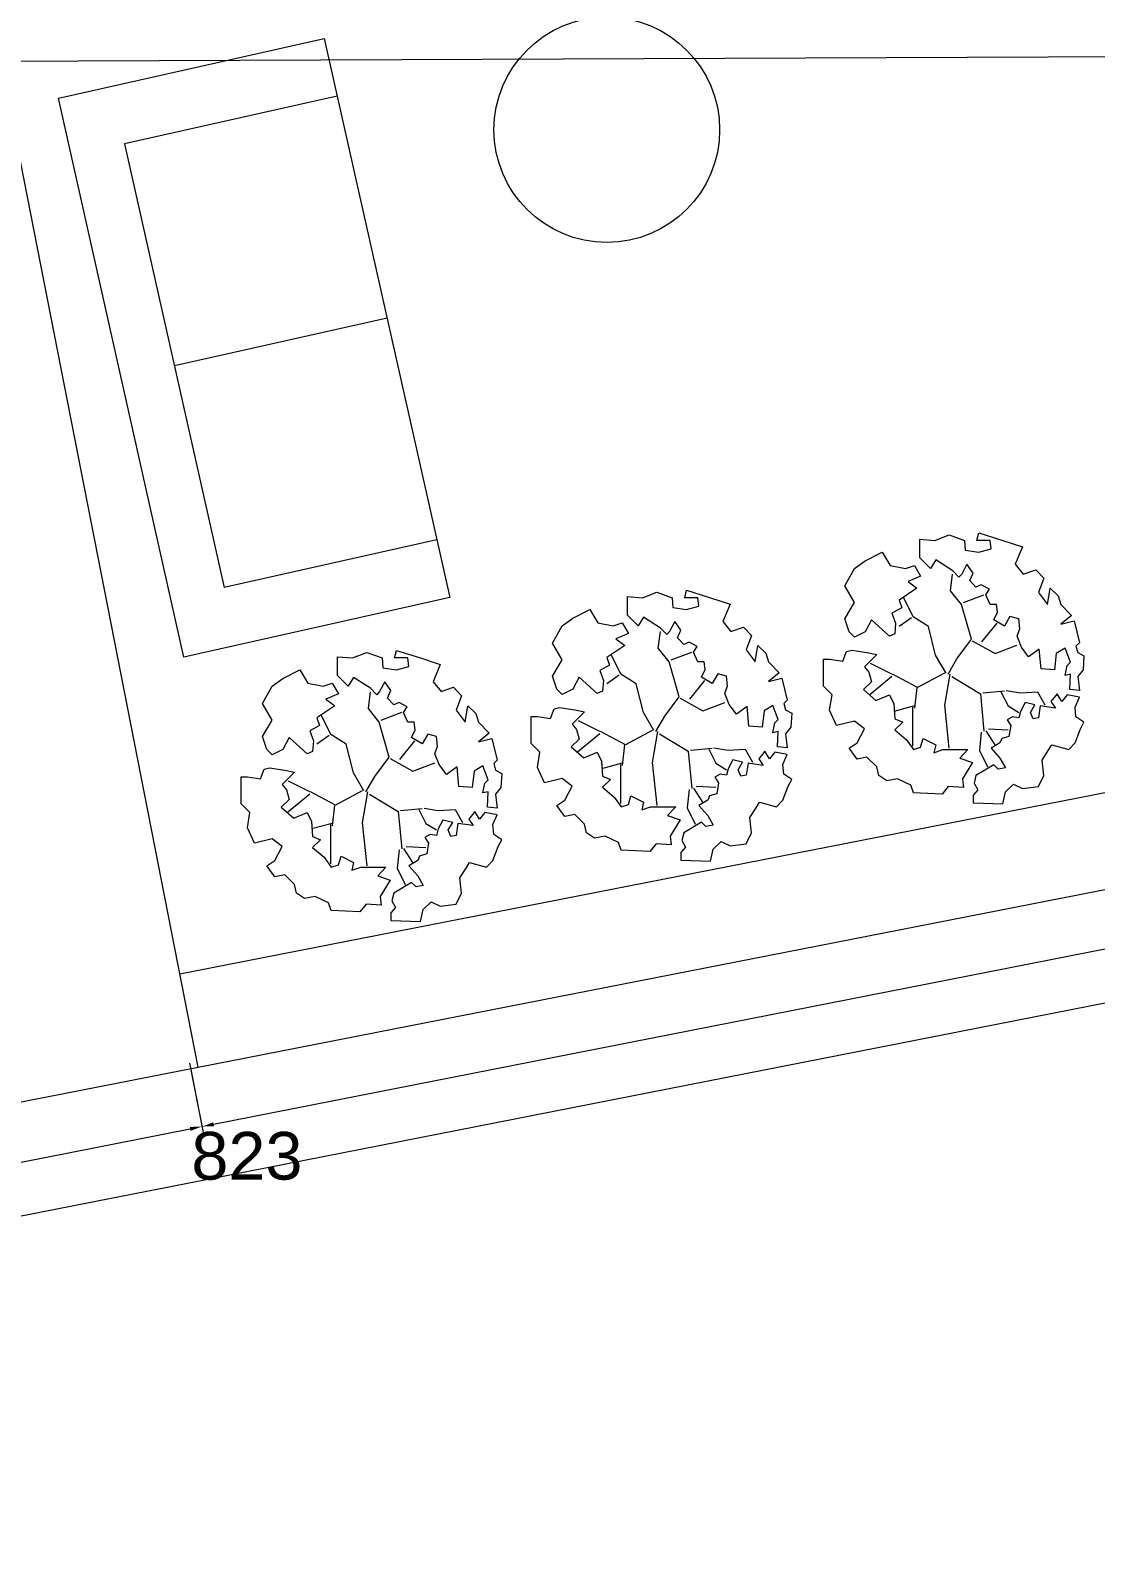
# Model space of a CAD drawing. Header units: inches. Extents: x 3473 to 6569, y -2621 to 2096.
# Drawn here: x 5590.2 to 5813.5, y 329.5 to 647.9 of the extents above; entities that cross this region are included whole.
import ezdxf

# ---------------------------------------------------------------- set-up
doc = ezdxf.new("R2010")
doc.units = ezdxf.units.IN
doc.header["$MEASUREMENT"] = 0
doc.styles.add('Annotative', font='arial.ttf')

msp = doc.modelspace()

# ---------------------------------------------------------------- linework, layer by layer
at = {"color": 7, "lineweight": 0}
for p, q in [((5625.34, 430.29), (5516.12, 987.12)), ((6539.29, 645.27), (5105.44, 639.31)), ((5596.04, 633.61), (5651.79, 646.12)), ((5651.79, 646.12), (5678.1, 528.87)), ((5622.35, 516.36), (5596.04, 633.61)), ((5654.5, 634.06), (5609.92, 624.06)), ((5609.92, 624.06), (5630.82, 530.93)), ((5664.94, 587.5), (5620.37, 577.5)), ((5779.82, 540.85), (5782.81, 542)), ((5782.81, 542), (5786.01, 540.85)), ((5788.63, 540.85), (5789, 542.45)), ((5789, 542.45), (5794.04, 540.85)), ((5675.39, 540.93), (5630.82, 530.93)), ((5765.21, 536.53), (5768.77, 538.34)), ((5768.77, 538.34), (5770.45, 535.59)), ((5776.63, 541.09), (5779.82, 540.85)), ((5776.63, 537.2), (5776.63, 541.09)), ((5786.01, 540.85), (5786.18, 538.8)), ((5786.18, 538.8), (5789, 538.34)), ((5791.42, 540.85), (5788.63, 540.85)), ((5789, 538.34), (5791.62, 539.04)), ((5791.62, 539.04), (5791.42, 540.85)), ((5794.04, 540.85), (5798.17, 539.49)), ((5798.17, 539.49), (5796.66, 535.84)), ((5760.9, 531.28), (5762.96, 534.93)), ((5762.96, 534.93), (5765.21, 536.53)), ((5770.45, 535.59), (5773.64, 534.93)), ((5773.64, 534.93), (5775.52, 535.59)), ((5775.52, 535.59), (5776.83, 533.33)), ((5778.88, 534.93), (5776.63, 537.2)), ((5780, 536.74), (5778.88, 534.93)), ((5783.56, 534.48), (5780, 536.74)), ((5786.55, 535.84), (5785.44, 533.78)), ((5787.86, 533.99), (5786.55, 535.84)), ((5796.66, 535.84), (5798.35, 533.78)), ((5621.49, 449.92), (6042.87, 532.57)), ((5776.83, 533.33), (5774.21, 532.18)), ((5774.21, 532.18), (5776.06, 530.79)), ((5783.11, 530.27), (5783.53, 533.77)), ((5784.87, 533.09), (5783.56, 534.48)), ((5785.44, 533.78), (5784.87, 533.09)), ((5787.12, 532.39), (5787.86, 533.99)), ((5788.43, 531.03), (5787.12, 532.39)), ((5798.35, 533.78), (5800.97, 534.69)), ((5800.97, 534.69), (5802.65, 532.88)), ((5802.65, 532.88), (5801.54, 529.89)), ((5678.1, 528.87), (5622.35, 516.36)), ((5715.35, 529.06), (5718.54, 528.82)), ((5715.35, 525.17), (5715.35, 529.06)), ((5718.54, 528.82), (5721.53, 529.97)), ((5721.53, 529.97), (5724.72, 528.82)), ((5724.72, 528.82), (5724.9, 526.77)), ((5727.35, 528.82), (5727.72, 530.42)), ((5730.14, 528.82), (5727.35, 528.82)), ((5727.72, 530.42), (5732.76, 528.82)), ((5730.34, 527.01), (5730.14, 528.82)), ((5732.76, 528.82), (5736.89, 527.46)), ((5762.96, 527.83), (5760.9, 531.28)), ((5776.06, 530.79), (5772.33, 528.29)), ((5775.26, 524.81), (5773.24, 528.93)), ((5785.38, 527.39), (5783.11, 530.27)), ((5785.8, 527.8), (5790.11, 529.45)), ((5789.54, 531.49), (5788.43, 531.03)), ((5791.25, 530.58), (5789.54, 531.49)), ((5790.48, 529.43), (5791.25, 530.58)), ((5791.42, 527.38), (5790.48, 529.43)), ((5801.54, 529.89), (5803.42, 527.38)), ((5803.42, 527.38), (5803.96, 530.79)), ((5803.96, 530.79), (5805.64, 529.19)), ((5805.64, 529.19), (5806.21, 527.38)), ((5703.93, 524.5), (5707.49, 526.31)), ((5707.49, 526.31), (5709.17, 523.57)), ((5724.9, 526.77), (5727.72, 526.31)), ((5727.72, 526.31), (5730.34, 527.01)), ((5736.89, 527.46), (5735.38, 523.81)), ((5760.9, 524.39), (5762.96, 527.83)), ((5772.9, 526.69), (5770.82, 525.54)), ((5770.82, 525.54), (5771.59, 523.48)), ((5772.33, 528.29), (5772.9, 526.69)), ((5787.49, 520.08), (5785.38, 527.39)), ((5792.73, 527.38), (5791.42, 527.38)), ((5792.16, 524.18), (5792.93, 525.78)), ((5792.93, 525.78), (5792.73, 527.38)), ((5806.21, 527.38), (5808.46, 525.08)), ((5699.62, 519.25), (5701.67, 522.9)), ((5701.67, 522.9), (5703.93, 524.5)), ((5709.17, 523.57), (5712.36, 522.9)), ((5712.36, 522.9), (5714.24, 523.57)), ((5714.24, 523.57), (5715.55, 521.3)), ((5717.6, 522.9), (5715.35, 525.17)), ((5718.71, 524.71), (5717.6, 522.9)), ((5722.28, 522.45), (5718.71, 524.71)), ((5723.59, 521.06), (5722.28, 522.45)), ((5725.27, 523.81), (5724.15, 521.75)), ((5726.58, 521.97), (5725.27, 523.81)), ((5735.38, 523.81), (5737.06, 521.75)), ((5737.06, 521.75), (5739.69, 522.66)), ((5739.69, 522.66), (5741.37, 520.85)), ((5761.84, 521.67), (5760.9, 524.39)), ((5766.52, 524.18), (5765.21, 521.67)), ((5770.28, 520.74), (5766.52, 524.18)), ((5771.59, 523.48), (5771.39, 521.22)), ((5774.92, 524.61), (5772.31, 522.75)), ((5778.47, 522.75), (5775.26, 524.81)), ((5779.98, 516.78), (5778.47, 522.75)), ((5789.68, 519.56), (5792.89, 523.47)), ((5794.41, 522.82), (5792.16, 524.18)), ((5795.55, 524.87), (5794.41, 522.82)), ((5797.41, 524.39), (5795.55, 524.87)), ((5797.04, 520.74), (5797.6, 522.34)), ((5797.6, 522.34), (5797.41, 524.39)), ((5808.46, 525.08), (5806.21, 523.27)), ((5806.21, 523.27), (5809.03, 523.94)), ((5809.03, 523.94), (5810.14, 519.38)), ((5701.67, 515.81), (5699.62, 519.25)), ((5715.55, 521.3), (5712.93, 520.15)), ((5712.93, 520.15), (5714.78, 518.77)), ((5721.82, 518.24), (5722.25, 521.75)), ((5724.15, 521.75), (5723.59, 521.06)), ((5725.84, 520.37), (5726.58, 521.97)), ((5727.15, 519.01), (5725.84, 520.37)), ((5728.26, 519.46), (5727.15, 519.01)), ((5729.97, 518.55), (5728.26, 519.46)), ((5741.37, 520.85), (5740.25, 517.86)), ((5762.96, 520.52), (5761.84, 521.67)), ((5765.21, 521.67), (5762.96, 520.52)), ((5771.39, 521.22), (5770.28, 520.74)), ((5784.45, 515.96), (5787.49, 520.08)), ((5787.66, 519.77), (5792.47, 517.09)), ((5797.97, 518.47), (5797.04, 520.74)), ((5810.14, 519.38), (5809.4, 518.68)), ((5654.54, 516.41), (5657.73, 516.17)), ((5654.54, 512.51), (5654.54, 516.41)), ((5657.73, 516.17), (5660.73, 517.32)), ((5660.73, 517.32), (5663.92, 516.17)), ((5663.92, 516.17), (5664.09, 514.11)), ((5666.54, 516.17), (5666.91, 517.77)), ((5669.33, 516.17), (5666.54, 516.17)), ((5666.91, 517.77), (5671.96, 516.17)), ((5669.53, 514.36), (5669.33, 516.17)), ((5671.96, 516.17), (5676.09, 514.81)), ((5699.62, 512.36), (5701.67, 515.81)), ((5714.78, 518.77), (5711.05, 516.26)), ((5711.05, 516.26), (5711.62, 514.66)), ((5713.98, 512.79), (5711.96, 516.91)), ((5724.1, 515.36), (5721.82, 518.24)), ((5724.52, 515.77), (5728.82, 517.42)), ((5729.2, 517.41), (5729.97, 518.55)), ((5730.14, 515.35), (5729.2, 517.41)), ((5740.25, 517.86), (5742.13, 515.35)), ((5742.13, 515.35), (5742.68, 518.77)), ((5742.68, 518.77), (5744.36, 517.16)), ((5744.36, 517.16), (5744.93, 515.35)), ((5756.43, 510.23), (5756.43, 515.93)), ((5756.43, 515.93), (5757.74, 515.93)), ((5757.74, 515.93), (5760.53, 515.48)), ((5760.53, 515.48), (5761.27, 517.54)), ((5761.27, 517.54), (5762.41, 517.78)), ((5762.41, 517.78), (5765.58, 517.32)), ((5767.65, 516.87), (5765.03, 514.33)), ((5765.58, 517.32), (5767.65, 516.87)), ((5782.18, 512.97), (5779.98, 516.78)), ((5782.6, 512.76), (5784.45, 515.96)), ((5792.47, 517.09), (5797.02, 518.84)), ((5799.48, 516.42), (5797.97, 518.47)), ((5801.71, 518.02), (5799.48, 516.42)), ((5802.1, 513.88), (5801.71, 518.02)), ((5805.27, 517.08), (5804.9, 513.67)), ((5807.15, 518.23), (5805.27, 517.08)), ((5808.26, 515.27), (5807.15, 518.23)), ((5809.4, 518.68), (5809.77, 517.32)), ((5809.77, 517.32), (5811.08, 516.63)), ((5811.08, 516.63), (5810.88, 513.67)), ((5643.12, 511.85), (5646.68, 513.66)), ((5646.68, 513.66), (5648.36, 510.91)), ((5664.09, 514.11), (5666.91, 513.66)), ((5666.91, 513.66), (5669.53, 514.36)), ((5676.09, 514.81), (5674.58, 511.15)), ((5711.62, 514.66), (5709.54, 513.51)), ((5709.54, 513.51), (5710.31, 511.46)), ((5713.64, 512.58), (5711.03, 510.73)), ((5717.18, 510.73), (5713.98, 512.79)), ((5726.21, 508.05), (5724.1, 515.36)), ((5731.45, 515.35), (5730.14, 515.35)), ((5730.88, 512.15), (5731.65, 513.75)), ((5731.65, 513.75), (5731.45, 515.35)), ((5734.27, 512.85), (5733.13, 510.79)), ((5736.12, 512.36), (5734.27, 512.85)), ((5744.93, 515.35), (5747.18, 513.06)), ((5747.18, 513.06), (5744.93, 511.25)), ((5765.03, 514.33), (5765.97, 513.22)), ((5765.97, 513.22), (5766.52, 511.16)), ((5770.82, 512.76), (5766.34, 515.03)), ((5776.19, 509.98), (5770.96, 512.76)), ((5781.84, 512.97), (5776.19, 509.98)), ((5782.94, 512.76), (5781.84, 506.27)), ((5804.9, 513.67), (5802.1, 513.88)), ((5807.15, 512.52), (5807.52, 514.58)), ((5808.26, 512.76), (5807.15, 512.52)), ((5807.52, 514.58), (5808.26, 515.27)), ((5808.09, 509.56), (5808.26, 512.76)), ((5810.88, 513.67), (5809.77, 512.28)), ((5625.34, 430.29), (6037.93, 511.22)), ((5638.82, 506.59), (5640.87, 510.25)), ((5640.87, 510.25), (5643.12, 511.85)), ((5648.36, 510.91), (5651.55, 510.25)), ((5651.55, 510.25), (5653.43, 510.91)), ((5653.43, 510.91), (5654.74, 508.65)), ((5656.8, 510.25), (5654.54, 512.51)), ((5657.91, 512.06), (5656.8, 510.25)), ((5661.47, 509.8), (5657.91, 512.06)), ((5662.78, 508.41), (5661.47, 509.8)), ((5664.46, 511.15), (5663.35, 509.1)), ((5665.77, 509.31), (5664.46, 511.15)), ((5674.58, 511.15), (5676.26, 509.1)), ((5676.26, 509.1), (5678.88, 510.01)), ((5678.88, 510.01), (5680.56, 508.19)), ((5700.56, 509.64), (5699.62, 512.36)), ((5701.67, 508.5), (5700.56, 509.64)), ((5703.93, 509.64), (5701.67, 508.5)), ((5705.24, 512.15), (5703.93, 509.64)), ((5708.99, 508.71), (5705.24, 512.15)), ((5710.31, 511.46), (5710.11, 509.19)), ((5718.7, 504.75), (5717.18, 510.73)), ((5728.4, 507.53), (5731.61, 511.45)), ((5733.13, 510.79), (5730.88, 512.15)), ((5735.75, 508.71), (5736.32, 510.31)), ((5736.32, 510.31), (5736.12, 512.36)), ((5744.93, 511.25), (5747.75, 511.91)), ((5747.75, 511.91), (5748.86, 507.35)), ((5758.28, 508.41), (5756.43, 510.23)), ((5766.52, 511.16), (5764.84, 509.56)), ((5764.84, 509.56), (5767.46, 507.27)), ((5770.82, 512.28), (5766.15, 508.41)), ((5776.02, 509.98), (5775.51, 505.66)), ((5783.36, 512.25), (5789.35, 508.64)), ((5810.14, 509.32), (5808.09, 509.56)), ((5809.77, 512.28), (5810.14, 509.32)), ((5640.87, 503.15), (5638.82, 506.59)), ((5654.74, 508.65), (5652.12, 507.5)), ((5652.12, 507.5), (5653.98, 506.11)), ((5661.02, 505.59), (5661.44, 509.09)), ((5663.35, 509.1), (5662.78, 508.41)), ((5665.03, 507.71), (5665.77, 509.31)), ((5666.34, 506.35), (5665.03, 507.71)), ((5667.45, 506.81), (5666.34, 506.35)), ((5669.16, 505.9), (5667.45, 506.81)), ((5680.56, 508.19), (5679.45, 505.21)), ((5710.11, 509.19), (5708.99, 508.71)), ((5723.17, 503.93), (5726.21, 508.05)), ((5726.38, 507.74), (5731.19, 505.06)), ((5731.19, 505.06), (5735.74, 506.81)), ((5736.69, 506.44), (5735.75, 508.71)), ((5738.2, 504.39), (5736.69, 506.44)), ((5745.87, 506.2), (5743.99, 505.05)), ((5746.98, 503.24), (5745.87, 506.2)), ((5748.86, 507.35), (5748.12, 506.65)), ((5748.12, 506.65), (5748.49, 505.3)), ((5757.74, 505.21), (5758.28, 508.41)), ((5767.46, 507.27), (5770.28, 508.41)), ((5770.28, 508.41), (5771.22, 506.57)), ((5771.22, 506.57), (5771.39, 503.37)), ((5781.84, 506.27), (5782.77, 497.21)), ((5789.35, 508.64), (5790.11, 500.82)), ((5789.85, 508.85), (5794.41, 509.26)), ((5793.67, 509.08), (5795.18, 506.12)), ((5794.78, 509.32), (5797.78, 508.87)), ((5797.78, 508.87), (5801.34, 509.08)), ((5798.72, 506.81), (5797.78, 504.97)), ((5800.79, 506.36), (5798.72, 506.81)), ((5799.85, 504.76), (5800.79, 506.36)), ((5801.34, 509.08), (5802.85, 506.36)), ((5805.47, 508.63), (5804.16, 507.03)), ((5804.16, 507.03), (5805.1, 505.67)), ((5806.41, 507.03), (5805.47, 508.63)), ((5807.52, 508.41), (5806.41, 507.03)), ((5810.14, 507.96), (5807.52, 508.41)), ((5809.2, 505.88), (5810.14, 507.96)), ((5638.82, 499.71), (5640.87, 503.15)), ((5653.98, 506.11), (5650.24, 503.6)), ((5650.24, 503.6), (5650.81, 502)), ((5653.17, 500.13), (5651.15, 504.25)), ((5663.29, 502.71), (5661.02, 505.59)), ((5663.72, 503.12), (5668.02, 504.77)), ((5668.39, 504.75), (5669.16, 505.9)), ((5669.33, 502.7), (5668.39, 504.75)), ((5679.45, 505.21), (5681.33, 502.7)), ((5681.33, 502.7), (5681.87, 506.11)), ((5681.87, 506.11), (5683.55, 504.51)), ((5683.55, 504.51), (5684.12, 502.7)), ((5695.15, 498.2), (5695.15, 503.91)), ((5695.15, 503.91), (5696.46, 503.91)), ((5696.46, 503.91), (5699.25, 503.45)), ((5699.25, 503.45), (5699.99, 505.51)), ((5699.99, 505.51), (5701.13, 505.75)), ((5701.13, 505.75), (5704.3, 505.3)), ((5706.37, 504.84), (5703.75, 502.31)), ((5704.3, 505.3), (5706.37, 504.84)), ((5720.9, 500.94), (5718.7, 504.75)), ((5721.32, 500.74), (5723.17, 503.93)), ((5740.43, 505.99), (5738.2, 504.39)), ((5740.82, 501.85), (5740.43, 505.99)), ((5743.99, 505.05), (5743.62, 501.64)), ((5746.24, 502.55), (5746.98, 503.24)), ((5748.49, 505.3), (5749.8, 504.6)), ((5749.8, 504.6), (5749.6, 501.64)), ((5759.22, 502.01), (5757.74, 505.21)), ((5775.52, 506.12), (5771.22, 504.97)), ((5771.39, 503.37), (5773.07, 502.68)), ((5775.15, 505.88), (5775.15, 497.66)), ((5796.1, 503.82), (5794.98, 503.16)), ((5794.98, 503.16), (5795.72, 502.01)), ((5795.18, 506.12), (5797.41, 504.76)), ((5797.41, 503.61), (5796.1, 503.82)), ((5797.78, 504.97), (5797.41, 503.61)), ((5800.4, 503.37), (5799.85, 504.76)), ((5801.54, 503.61), (5800.4, 503.37)), ((5801.91, 506.12), (5801.54, 503.61)), ((5805.1, 505.67), (5801.91, 506.12)), ((5809.4, 503.82), (5809.2, 505.88)), ((5811.08, 502.68), (5809.4, 503.82)), ((5650.81, 502), (5648.73, 500.86)), ((5648.73, 500.86), (5649.5, 498.8)), ((5652.84, 499.93), (5650.22, 498.07)), ((5656.38, 498.07), (5653.17, 500.13)), ((5665.4, 495.39), (5663.29, 502.71)), ((5670.64, 502.7), (5669.33, 502.7)), ((5670.08, 499.5), (5670.84, 501.1)), ((5670.84, 501.1), (5670.64, 502.7)), ((5673.46, 500.19), (5672.33, 498.14)), ((5675.32, 499.71), (5673.46, 500.19)), ((5684.12, 502.7), (5686.37, 500.4)), ((5686.37, 500.4), (5684.12, 498.59)), ((5703.75, 502.31), (5704.69, 501.19)), ((5704.69, 501.19), (5705.24, 499.14)), ((5709.54, 500.25), (5704.86, 496.39)), ((5709.54, 500.74), (5705.06, 503)), ((5714.91, 497.96), (5709.68, 500.74)), ((5720.56, 500.94), (5714.91, 497.96)), ((5721.65, 500.74), (5720.56, 494.25)), ((5722.08, 500.22), (5728.06, 496.62)), ((5743.62, 501.64), (5740.82, 501.85)), ((5745.87, 500.49), (5746.24, 502.55)), ((5746.98, 500.74), (5745.87, 500.49)), ((5746.81, 497.53), (5746.98, 500.74)), ((5749.6, 501.64), (5748.49, 500.25)), ((5748.49, 500.25), (5748.86, 497.29)), ((5762.96, 502.92), (5759.22, 502.01)), ((5765.03, 501.32), (5762.96, 502.92)), ((5763.52, 498.36), (5765.03, 501.32)), ((5773.07, 502.68), (5771.39, 501.11)), ((5771.39, 501.11), (5773.84, 499.02)), ((5789.54, 500.62), (5789.17, 496.76)), ((5790.48, 500.86), (5792.36, 497.91)), ((5791.05, 501.32), (5795.18, 501.11)), ((5795.72, 502.01), (5795.35, 499.72)), ((5809.2, 498.36), (5810.34, 501.32)), ((5810.34, 501.32), (5811.08, 502.68)), ((5628.58, 418.33), (6035.42, 498.44)), ((5639.76, 496.99), (5638.82, 499.71)), ((5640.87, 495.84), (5639.76, 496.99)), ((5643.12, 496.99), (5640.87, 495.84)), ((5644.43, 499.5), (5643.12, 496.99)), ((5648.19, 496.05), (5644.43, 499.5)), ((5649.5, 498.8), (5649.3, 496.54)), ((5657.9, 492.1), (5656.38, 498.07)), ((5667.6, 494.88), (5670.8, 498.79)), ((5672.33, 498.14), (5670.08, 499.5)), ((5674.95, 496.05), (5675.52, 497.66)), ((5675.52, 497.66), (5675.32, 499.71)), ((5684.12, 498.59), (5686.94, 499.26)), ((5686.94, 499.26), (5688.05, 494.7)), ((5697, 496.39), (5695.15, 498.2)), ((5705.24, 499.14), (5703.55, 497.53)), ((5703.55, 497.53), (5706.18, 495.24)), ((5714.74, 497.96), (5714.23, 493.63)), ((5728.57, 496.82), (5733.13, 497.23)), ((5732.39, 497.05), (5733.9, 494.09)), ((5733.5, 497.29), (5736.5, 496.84)), ((5736.5, 496.84), (5740.06, 497.05)), ((5740.06, 497.05), (5741.57, 494.33)), ((5748.86, 497.29), (5746.81, 497.53)), ((5761.84, 497.21), (5763.52, 498.36)), ((5763.52, 494.92), (5761.84, 497.21)), ((5773.84, 499.02), (5775.32, 496.97)), ((5775.32, 496.97), (5776.83, 497.42)), ((5776.83, 497.42), (5777.37, 499.26)), ((5777.37, 499.26), (5780, 497.91)), ((5780, 497.91), (5779.62, 496.3)), ((5779.62, 496.3), (5781.5, 496.97)), ((5781.5, 496.97), (5786.75, 496.97)), ((5786.75, 496.97), (5785.07, 495.16)), ((5789.17, 496.76), (5790.85, 493.31)), ((5793.47, 498.36), (5791.62, 497.21)), ((5791.62, 497.21), (5793.47, 495.16)), ((5793.87, 499.26), (5793.47, 498.36)), ((5795.35, 499.72), (5793.87, 499.26)), ((5802.28, 494.7), (5803.59, 496.76)), ((5803.59, 496.76), (5804.33, 497.91)), ((5804.33, 497.91), (5807.89, 496.97)), ((5807.89, 496.97), (5809.2, 498.36)), ((5649.3, 496.54), (5648.19, 496.05)), ((5662.37, 491.27), (5665.4, 495.39)), ((5665.57, 495.09), (5670.38, 492.41)), ((5670.38, 492.41), (5674.93, 494.16)), ((5675.89, 493.79), (5674.95, 496.05)), ((5677.4, 491.74), (5675.89, 493.79)), ((5685.06, 493.55), (5683.18, 492.4)), ((5686.18, 490.59), (5685.06, 493.55)), ((5688.05, 494.7), (5687.31, 494)), ((5687.31, 494), (5687.68, 492.64)), ((5696.46, 493.19), (5697, 496.39)), ((5706.18, 495.24), (5708.99, 496.39)), ((5708.99, 496.39), (5709.93, 494.54)), ((5709.93, 494.54), (5710.11, 491.34)), ((5714.24, 494.09), (5709.93, 492.94)), ((5713.87, 493.85), (5713.87, 485.64)), ((5720.56, 494.25), (5721.49, 485.18)), ((5728.06, 496.62), (5728.82, 488.79)), ((5733.9, 494.09), (5736.12, 492.73)), ((5737.44, 494.79), (5736.5, 492.94)), ((5739.51, 494.33), (5737.44, 494.79)), ((5738.57, 492.73), (5739.51, 494.33)), ((5740.63, 494.09), (5740.25, 491.59)), ((5743.82, 493.64), (5740.63, 494.09)), ((5744.19, 496.6), (5742.88, 495)), ((5742.88, 495), (5743.82, 493.64)), ((5745.13, 495), (5744.19, 496.6)), ((5746.24, 496.39), (5745.13, 495)), ((5748.86, 495.93), (5746.24, 496.39)), ((5747.92, 493.85), (5748.86, 495.93)), ((5748.12, 491.8), (5747.92, 493.85)), ((5765.58, 495.37), (5763.52, 494.92)), ((5767.65, 493.31), (5765.58, 495.37)), ((5785.07, 495.16), (5787.69, 494.22)), ((5787.69, 494.22), (5785.61, 490.81)), ((5792.16, 493.77), (5788.43, 491.5)), ((5793.1, 492.86), (5792.16, 493.77)), ((5793.47, 495.16), (5794.61, 493.1)), ((5802.65, 491.5), (5802.28, 494.7)), ((5634.34, 485.55), (5634.34, 491.25)), ((5634.34, 491.25), (5635.65, 491.25)), ((5635.65, 491.25), (5638.44, 490.8)), ((5638.44, 490.8), (5639.19, 492.85)), ((5639.19, 492.85), (5640.32, 493.1)), ((5640.32, 493.1), (5643.49, 492.64)), ((5645.57, 492.19), (5642.95, 489.65)), ((5643.49, 492.64), (5645.57, 492.19)), ((5648.73, 488.08), (5644.26, 490.35)), ((5660.09, 488.29), (5657.9, 492.1)), ((5660.51, 488.08), (5662.37, 491.27)), ((5679.62, 493.34), (5677.4, 491.74)), ((5680.02, 489.2), (5679.62, 493.34)), ((5683.18, 492.4), (5682.81, 488.99)), ((5685.43, 489.89), (5686.18, 490.59)), ((5687.68, 492.64), (5688.99, 491.95)), ((5688.99, 491.95), (5688.8, 488.99)), ((5697.94, 489.98), (5696.46, 493.19)), ((5701.67, 490.89), (5697.94, 489.98)), ((5703.75, 489.29), (5701.67, 490.89)), ((5710.11, 491.34), (5711.79, 490.65)), ((5711.79, 490.65), (5710.11, 489.08)), ((5734.81, 491.8), (5733.7, 491.13)), ((5733.7, 491.13), (5734.44, 489.98)), ((5736.12, 491.59), (5734.81, 491.8)), ((5736.5, 492.94), (5736.12, 491.59)), ((5739.12, 491.34), (5738.57, 492.73)), ((5740.25, 491.59), (5739.12, 491.34)), ((5749.8, 490.65), (5748.12, 491.8)), ((5749.06, 489.29), (5749.8, 490.65)), ((5768.03, 491.5), (5767.65, 493.31)), ((5769.71, 490.36), (5768.03, 491.5)), ((5771.96, 490.81), (5769.71, 490.36)), ((5774.75, 489.45), (5771.96, 490.81)), ((5785.61, 490.81), (5785.81, 488.97)), ((5788.43, 491.5), (5788.06, 489.9)), ((5794.61, 493.1), (5793.1, 492.86)), ((5801.54, 489.21), (5802.65, 491.5)), ((5234.73, 329.5), (6037.56, 487.57)), ((5642.95, 489.65), (5643.89, 488.53)), ((5643.89, 488.53), (5644.43, 486.48)), ((5648.73, 487.6), (5644.06, 483.73)), ((5654.1, 485.3), (5648.87, 488.08)), ((5659.75, 488.29), (5654.1, 485.3)), ((5660.85, 488.08), (5659.75, 481.59)), ((5661.27, 487.57), (5667.26, 483.96)), ((5682.81, 488.99), (5680.02, 489.2)), ((5685.06, 487.84), (5685.43, 489.89)), ((5686.18, 488.08), (5685.06, 487.84)), ((5686, 484.88), (5686.18, 488.08)), ((5688.8, 488.99), (5687.68, 487.6)), ((5687.68, 487.6), (5688.05, 484.64)), ((5702.24, 486.33), (5703.75, 489.29)), ((5710.11, 489.08), (5712.56, 486.99)), ((5715.55, 485.39), (5716.09, 487.24)), ((5716.09, 487.24), (5718.71, 485.88)), ((5728.26, 488.6), (5727.89, 484.73)), ((5729.2, 488.84), (5731.08, 485.88)), ((5729.77, 489.29), (5733.9, 489.08)), ((5732.59, 487.24), (5732.19, 486.33)), ((5734.07, 487.69), (5732.59, 487.24)), ((5734.44, 489.98), (5734.07, 487.69)), ((5747.92, 486.33), (5749.06, 489.29)), ((5775.32, 487.85), (5774.75, 489.45)), ((5781.31, 487.61), (5775.32, 487.85)), ((5782.62, 489.21), (5781.31, 487.61)), ((5785.81, 488.97), (5782.62, 489.21)), ((5788.8, 488.51), (5787.86, 487.37)), ((5787.86, 487.37), (5787.86, 485.76)), ((5788.06, 489.9), (5788.8, 488.51)), ((5794.04, 485.55), (5794.61, 488.06)), ((5794.61, 488.06), (5796.29, 489.66)), ((5796.29, 489.66), (5798.17, 488.75)), ((5798.17, 488.75), (5801.54, 489.21)), ((5636.19, 483.73), (5634.34, 485.55)), ((5644.43, 486.48), (5642.75, 484.88)), ((5642.75, 484.88), (5645.37, 482.59)), ((5653.93, 485.3), (5653.43, 480.98)), ((5667.26, 483.96), (5668.02, 476.13)), ((5667.76, 484.17), (5672.32, 484.58)), ((5671.58, 484.4), (5673.09, 481.44)), ((5672.7, 484.64), (5675.69, 484.19)), ((5675.69, 484.19), (5679.25, 484.4)), ((5679.25, 484.4), (5680.76, 481.68)), ((5683.38, 483.94), (5682.07, 482.34)), ((5684.32, 482.34), (5683.38, 483.94)), ((5688.05, 484.64), (5686, 484.88)), ((5700.56, 485.18), (5702.24, 486.33)), ((5702.24, 482.89), (5700.56, 485.18)), ((5712.56, 486.99), (5714.04, 484.94)), ((5714.04, 484.94), (5715.55, 485.39)), ((5718.71, 485.88), (5718.34, 484.28)), ((5718.34, 484.28), (5720.22, 484.94)), ((5720.22, 484.94), (5725.47, 484.94)), ((5725.47, 484.94), (5723.78, 483.13)), ((5727.89, 484.73), (5729.57, 481.29)), ((5732.19, 486.33), (5730.34, 485.18)), ((5730.34, 485.18), (5732.19, 483.13)), ((5741, 482.68), (5742.31, 484.73)), ((5742.31, 484.73), (5743.05, 485.88)), ((5743.05, 485.88), (5746.61, 484.94)), ((5746.61, 484.94), (5747.92, 486.33)), ((5787.86, 485.76), (5794.04, 485.55)), ((5635.65, 480.53), (5636.19, 483.73)), ((5645.37, 482.59), (5648.19, 483.73)), ((5648.19, 483.73), (5649.13, 481.89)), ((5649.13, 481.89), (5649.3, 478.69)), ((5653.43, 481.44), (5649.13, 480.29)), ((5653.06, 481.2), (5653.06, 472.98)), ((5659.75, 481.59), (5660.68, 472.53)), ((5673.09, 481.44), (5675.32, 480.08)), ((5676.63, 482.13), (5675.69, 480.29)), ((5678.71, 481.68), (5676.63, 482.13)), ((5677.77, 480.08), (5678.71, 481.68)), ((5679.82, 481.44), (5679.45, 478.93)), ((5683.01, 480.99), (5679.82, 481.44)), ((5682.07, 482.34), (5683.01, 480.99)), ((5685.43, 483.73), (5684.32, 482.34)), ((5688.05, 483.28), (5685.43, 483.73)), ((5687.12, 481.2), (5688.05, 483.28)), ((5687.31, 479.14), (5687.12, 481.2)), ((5704.3, 483.34), (5702.24, 482.89)), ((5706.37, 481.29), (5704.3, 483.34)), ((5706.74, 479.48), (5706.37, 481.29)), ((5723.78, 483.13), (5726.41, 482.19)), ((5726.41, 482.19), (5724.33, 478.78)), ((5730.88, 481.74), (5727.15, 479.48)), ((5731.82, 480.83), (5730.88, 481.74)), ((5733.33, 481.08), (5731.82, 480.83)), ((5732.19, 483.13), (5733.33, 481.08)), ((5741.37, 479.48), (5741, 482.68)), ((5637.13, 477.33), (5635.65, 480.53)), ((5640.87, 478.24), (5637.13, 477.33)), ((5642.95, 476.64), (5640.87, 478.24)), ((5649.3, 478.69), (5650.98, 478)), ((5650.98, 478), (5649.3, 476.42)), ((5674.01, 479.14), (5672.89, 478.48)), ((5672.89, 478.48), (5673.64, 477.33)), ((5675.32, 478.93), (5674.01, 479.14)), ((5675.69, 480.29), (5675.32, 478.93)), ((5678.31, 478.69), (5677.77, 480.08)), ((5679.45, 478.93), (5678.31, 478.69)), ((5688.99, 478), (5687.31, 479.14)), ((5688.25, 476.64), (5688.99, 478)), ((5708.43, 478.33), (5706.74, 479.48)), ((5710.68, 478.78), (5708.43, 478.33)), ((5713.47, 477.42), (5710.68, 478.78)), ((5724.33, 478.78), (5724.53, 476.94)), ((5727.15, 479.48), (5726.78, 477.87)), ((5726.78, 477.87), (5727.52, 476.49)), ((5733.33, 476.03), (5735.01, 477.63)), ((5735.01, 477.63), (5736.89, 476.73)), ((5740.25, 477.18), (5741.37, 479.48)), ((5641.44, 473.68), (5642.95, 476.64)), ((5649.3, 476.42), (5651.75, 474.34)), ((5654.74, 472.74), (5655.29, 474.58)), ((5655.29, 474.58), (5657.91, 473.22)), ((5667.45, 475.94), (5667.08, 472.08)), ((5668.39, 476.18), (5670.27, 473.22)), ((5668.96, 476.64), (5673.09, 476.42)), ((5671.78, 474.58), (5671.39, 473.68)), ((5673.27, 475.04), (5671.78, 474.58)), ((5673.64, 477.33), (5673.27, 475.04)), ((5687.12, 473.68), (5688.25, 476.64)), ((5714.04, 475.82), (5713.47, 477.42)), ((5720.02, 475.58), (5714.04, 475.82)), ((5721.34, 477.18), (5720.02, 475.58)), ((5724.53, 476.94), (5721.34, 477.18)), ((5727.52, 476.49), (5726.58, 475.34)), ((5726.58, 475.34), (5726.58, 473.74)), ((5732.76, 473.53), (5733.33, 476.03)), ((5736.89, 476.73), (5740.25, 477.18)), ((5639.76, 472.53), (5641.44, 473.68)), ((5641.44, 470.23), (5639.76, 472.53)), ((5651.75, 474.34), (5653.23, 472.29)), ((5653.23, 472.29), (5654.74, 472.74)), ((5657.91, 473.22), (5657.54, 471.62)), ((5657.54, 471.62), (5659.42, 472.29)), ((5659.42, 472.29), (5664.66, 472.29)), ((5664.66, 472.29), (5662.98, 470.48)), ((5667.08, 472.08), (5668.76, 468.63)), ((5671.39, 473.68), (5669.53, 472.53)), ((5669.53, 472.53), (5671.39, 470.48)), ((5680.19, 470.02), (5681.5, 472.08)), ((5681.5, 472.08), (5682.24, 473.22)), ((5682.24, 473.22), (5685.8, 472.29)), ((5685.8, 472.29), (5687.12, 473.68)), ((5726.58, 473.74), (5732.76, 473.53)), ((5643.49, 470.69), (5641.44, 470.23)), ((5645.57, 468.63), (5643.49, 470.69)), ((5645.94, 466.82), (5645.57, 468.63)), ((5662.98, 470.48), (5665.6, 469.54)), ((5665.6, 469.54), (5663.52, 466.13)), ((5670.08, 469.09), (5666.34, 466.82)), ((5671.02, 468.18), (5670.08, 469.09)), ((5672.52, 468.42), (5671.02, 468.18)), ((5671.39, 470.48), (5672.52, 468.42)), ((5680.56, 466.82), (5680.19, 470.02)), ((5647.62, 465.67), (5645.94, 466.82)), ((5649.87, 466.13), (5647.62, 465.67)), ((5652.67, 464.77), (5649.87, 466.13)), ((5663.52, 466.13), (5663.72, 464.28)), ((5666.34, 466.82), (5665.97, 465.22)), ((5665.97, 465.22), (5666.71, 463.83)), ((5672.52, 463.38), (5674.21, 464.98)), ((5674.21, 464.98), (5676.09, 464.07)), ((5679.45, 464.53), (5680.56, 466.82)), ((5653.23, 463.17), (5652.67, 464.77)), ((5659.22, 462.93), (5653.23, 463.17)), ((5660.53, 464.53), (5659.22, 462.93)), ((5663.72, 464.28), (5660.53, 464.53)), ((5666.71, 463.83), (5665.77, 462.68)), ((5665.77, 462.68), (5665.77, 461.08)), ((5671.96, 460.87), (5672.52, 463.38)), ((5676.09, 464.07), (5679.45, 464.53)), ((5665.77, 461.08), (5671.96, 460.87)), ((5316.09, 369.64), (5625.34, 430.29)), ((5623.51, 431.14), (5626.36, 416.62)), ((5623.63, 430.53), (5626.36, 416.62)), ((5233.26, 340.49), (5623.67, 417.36))]:
    msp.add_line(p, q, dxfattribs=at)
msp.add_circle((5711.02, 627), 23.66, dxfattribs=at)
msp.add_circle((5711.02, 627), 23.66, dxfattribs=at)
for points in [[(5623.59, 417.77), (5623.75, 416.96), (5626.12, 417.85)], [(5628.5, 418.74), (5628.66, 417.92), (5626.12, 417.85)]]:
    msp.add_solid(points, dxfattribs=at)

# ---------------------------------------------------------------- texts
at = {"color": 7, "style": 'Annotative'}
msp.add_text('823', height=10, dxfattribs=at).set_placement((5623.91, 406.72))

doc.saveas('drawing.dxf')
